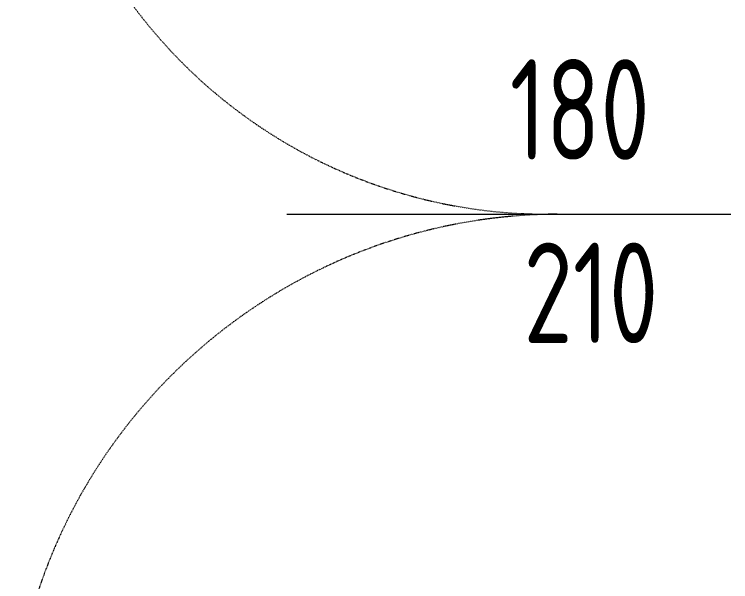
# Model space of a CAD drawing. Header units: millimetres. Extents: x 8265 to 78888, y 1905 to 34251.
# Drawn here: x 40004.7 to 40147.3, y 24084.7 to 24197.6 of the extents above; entities that cross this region are included whole.
import ezdxf

# ---------------------------------------------------------------- set-up
doc = ezdxf.new("R2010")
doc.units = ezdxf.units.MM
doc.linetypes.add('HIDDEN4', pattern=[0.125, 0.025, -0.1])
doc.layers.add('439_TESTI_SERRAMENTI_001-AM_0', color=11, linetype='Continuous', lineweight=0)
doc.layers.add('441_SERRAMENTI_001-AM_0', color=1, linetype='Continuous', lineweight=0)
doc.styles.get("Standard").update_dxf_attribs({"font": 'isocp.shx'})

# ---------------------------------------------------------------- blocks, each defined once
blk = doc.blocks.new('por 180')
at = {"layer": '441_SERRAMENTI_001-AM_0'}
blk.add_line((84931.11, 21364.95), (84931.11, 21452.85), dxfattribs=at)
at = {"layer": '441_SERRAMENTI_001-AM_0', "linetype": 'HIDDEN4'}
for centre, radius, start, end in [((84829.1, 21416.45), 102.02, 270.4401, 1.1337), ((85040.07, 21419.12), 108.96, 180.3403, 262.9023)]:
    blk.add_arc(centre, radius, start, end, dxfattribs=at)

msp = doc.modelspace()

# ---------------------------------------------------------------- block references
at = {"layer": '441_SERRAMENTI_001-AM_0', "linetype": 'Continuous', "xscale": 1.005550207717533, "yscale": 1.005550207717533, "zscale": 1.005550207717533, "rotation": 270}
msp.add_blockref('por 180', (18575.43, 109560.28), dxfattribs=at)

# ---------------------------------------------------------------- texts
at = {"layer": '439_TESTI_SERRAMENTI_001-AM_0', "linetype": 'Continuous', "width": 0.8}
for s, p in [('180', (40103.35, 24168.61, -11.92)), ('210', (40106.09, 24132.12, 3.11))]:
    msp.add_text(s, height=20, rotation=359.9997, dxfattribs=at).set_placement(p)

doc.saveas('drawing.dxf')
